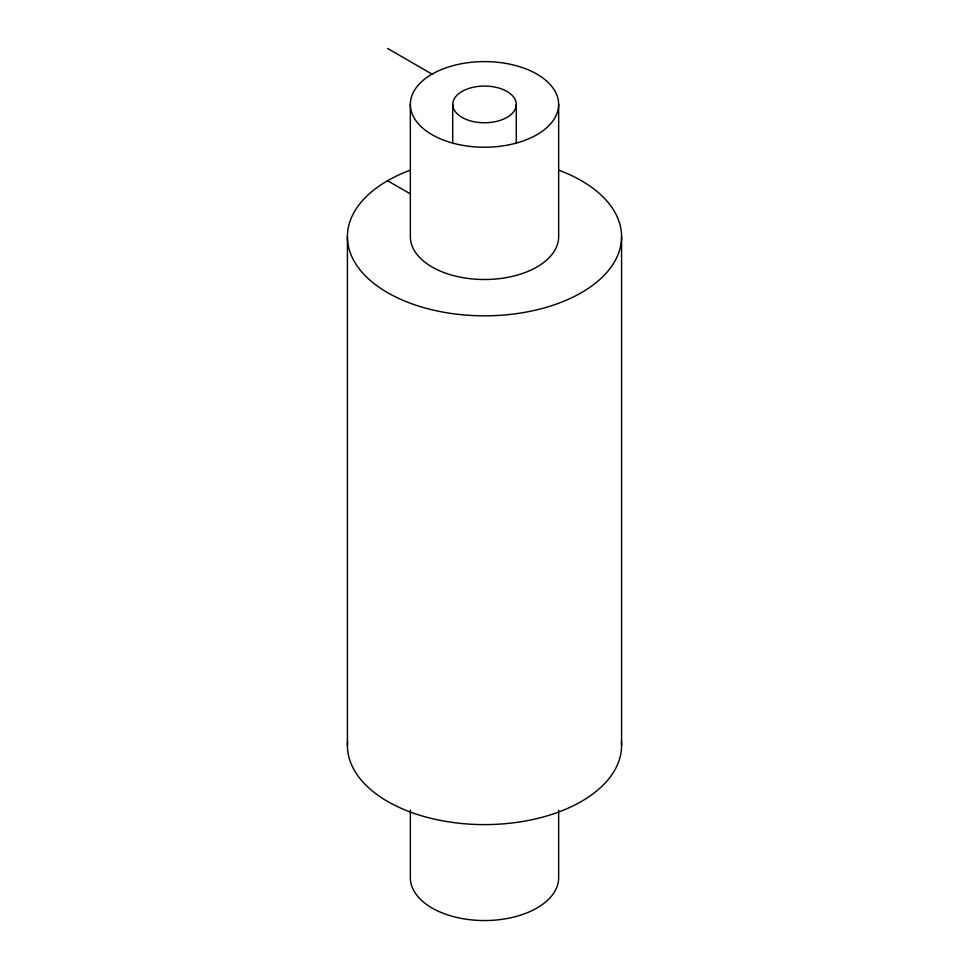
<?xml version="1.0" encoding="UTF-8"?>
<svg xmlns="http://www.w3.org/2000/svg" width="969" height="969" viewBox="0 0 969 969"><rect width="100%" height="100%" fill="white"/><g stroke="black" fill="none" stroke-linecap="round" stroke-linejoin="round"><path stroke-width="1.45" d="M387.564 48.45L432.065 74.141M387.564 180.731L409.814 193.57M621.589 236.69L621.589 745.464M558.653 104.41A74.153 42.806 0 0 1 447.424 141.486A74.153 42.806 0 0 1 447.424 67.333A74.153 42.806 0 0 1 558.653 104.41L558.653 236.69A74.153 42.806 0 0 1 484.5 279.508A74.153 42.806 0 0 1 410.347 236.69L410.347 104.41M558.653 810.096L558.653 877.744A74.153 42.806 0 0 1 484.5 920.55A74.153 42.806 0 0 1 410.347 877.744L410.347 810.096M516.283 104.41A31.783 18.35 0 0 1 468.608 120.301A31.783 18.35 0 0 1 468.608 88.53A31.783 18.35 0 0 1 516.283 104.41L516.283 143.497M452.717 104.41L452.717 143.497M347.411 236.69L347.411 745.464M621.371 741.043A137.089 79.143 0 0 1 484.5 824.607A137.089 79.143 0 0 1 347.629 741.043M558.847 170.193A137.089 79.143 0 0 1 588.038 288.556A137.089 79.143 0 0 1 380.962 288.556A137.089 79.143 0 0 1 410.153 170.193"/></g></svg>
